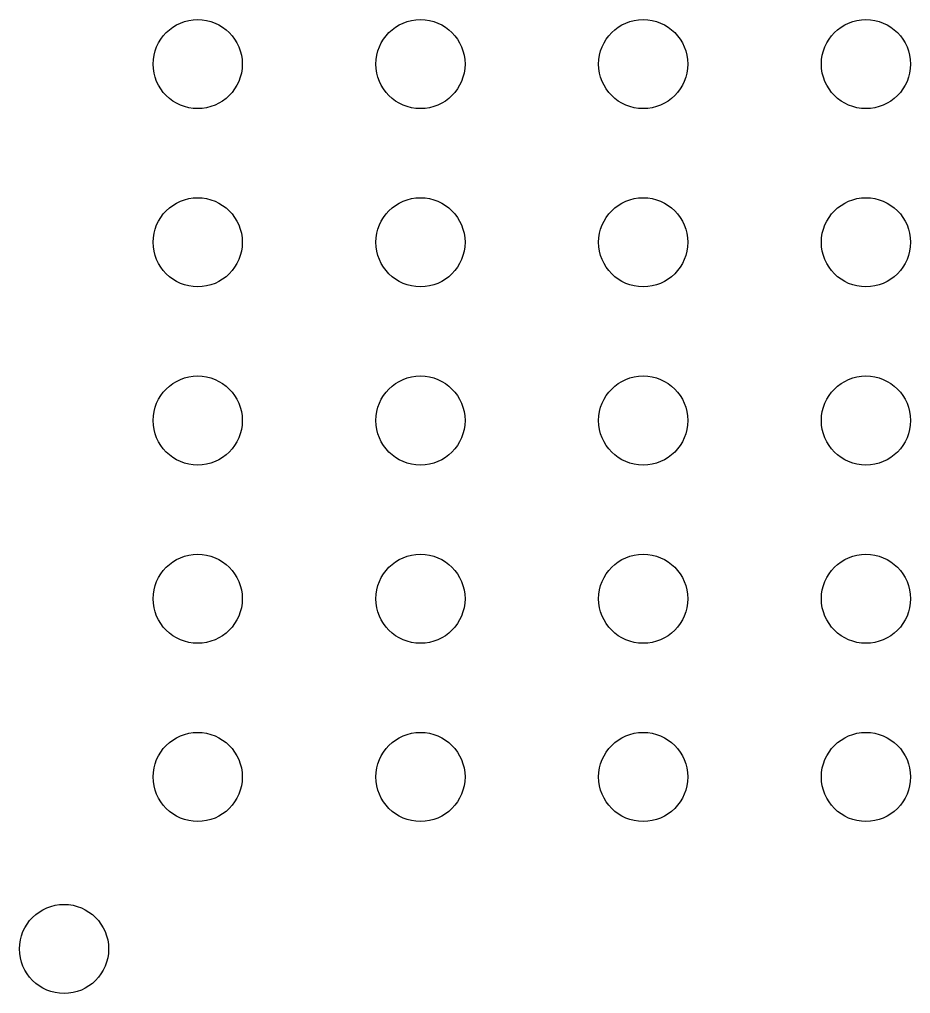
# Model space of a CAD drawing. Header units: inches. Extents: x -5 to 95, y -5 to 104.
import ezdxf

# ---------------------------------------------------------------- set-up
doc = ezdxf.new("R2010")
doc.units = ezdxf.units.IN
doc.header["$MEASUREMENT"] = 0

# ---------------------------------------------------------------- blocks, each defined once
blk = doc.blocks.new('*U5')
blk.add_circle((0, 0), 5)
blk = doc.blocks.new('*U6')
for centre in [(0, 99.3), (25, 99.3), (50, 99.3), (75, 99.3), (0, 79.3), (25, 79.3), (50, 79.3), (75, 79.3), (0, 59.3), (25, 59.3), (50, 59.3), (75, 59.3), (0, 39.3), (25, 39.3), (50, 39.3), (75, 39.3), (0, 19.3), (25, 19.3), (50, 19.3), (75, 19.3)]:
    blk.add_circle(centre, 5)

msp = doc.modelspace()

# ---------------------------------------------------------------- block references
for name, p in [('*U6', (15, 0)), ('*U5', (0, 0))]:
    msp.add_blockref(name, p)

doc.saveas('drawing.dxf')
